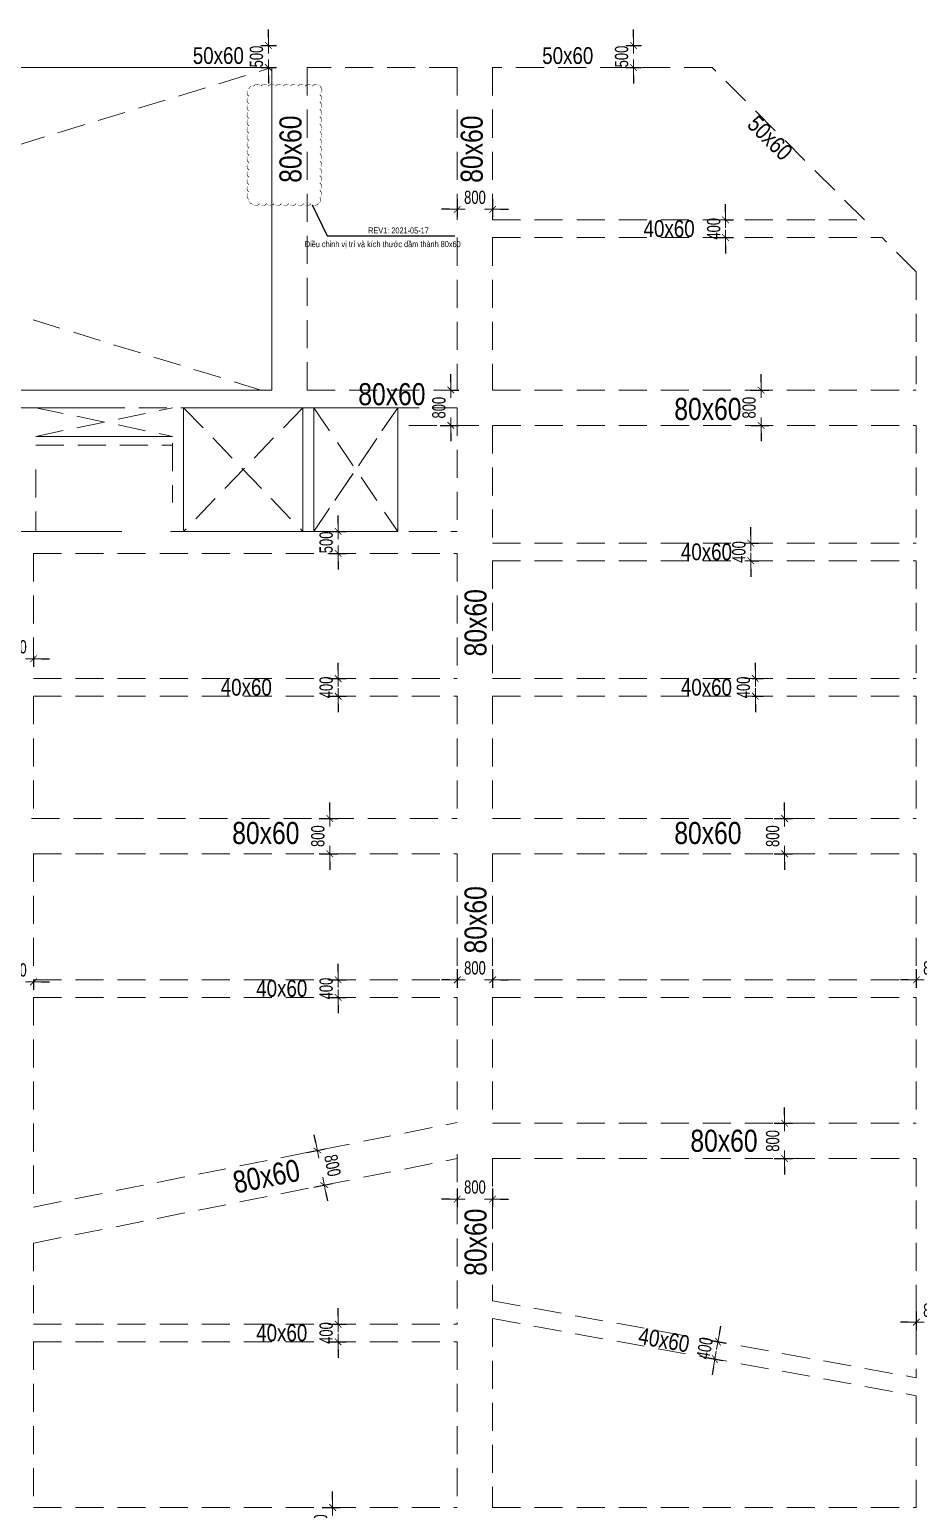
# Model space of a CAD drawing. Header units: millimetres. Extents: x 40 to 217000, y 40 to 90716.
# Drawn here: x 161460 to 181597, y 56357 to 89860 of the extents above; entities that cross this region are included whole.
import ezdxf
from ezdxf.enums import TextEntityAlignment as Align

# ---------------------------------------------------------------- set-up
doc = ezdxf.new("R2010")
doc.units = ezdxf.units.MM
doc.header["$MEASUREMENT"] = 0
doc.header["$PDMODE"] = 1
doc.linetypes.add('DASHED2', pattern=[9.525, 6.35, -3.175])
doc.linetypes.add('HIDDEN2', pattern=[4.7625, 3.175, -1.5875])
doc.layers.get('Defpoints').update_dxf_attribs({"lineweight": 9})
doc.layers.add('Kich thuoc dam diml', color=230, linetype='Continuous', plot=False)
doc.layers.add('NDC. KT Dam', color=42, linetype='Continuous')
doc.layers.add('REV12021-05-17 MAY', color=230, linetype='Continuous')
for name, color, linetype, lineweight in [('NDC_S_BEAM', 3, 'HIDDEN2', 20), ('NDC_S_DIM', 1, 'Continuous', 15), ('NDC_S_OPENING', 9, 'DASHED2', 13), ('NDC_S_SLAB', 2, 'Continuous', 20)]:
    doc.layers.add(name, color=color, linetype=linetype, lineweight=lineweight)
doc.styles.add('ARIAL', font='arial.ttf', dxfattribs={"width": 0.8})
doc.styles.add('NDC_DIM', font='', dxfattribs={"width": 0.75})
doc.styles.get('NDC_DIM').set_extended_font_data('Dotum')
doc.dimstyles.new('NDC_dim_100', dxfattribs={"dimscale": 120, "dimtxt": 2.5, "dimasz": 1.5, "dimexe": 1.5, "dimexo": 2.5, "dimgap": 1, "dimtad": 1, "dimdec": 0, "dimzin": 0, "dimdsep": 46, "dimtxsty": 'NDC_DIM', "dimblk": 'DIMMARK', "dimcen": 0.09, "dimdle": 1.2, "dimclrd": 1, "dimclre": 1, "dimclrt": 3, "dimadec": 0, "dimazin": 0, "dimtfac": 1, "dimtdec": 0, "dimtix": 1, "dimtofl": 0, "dimtmove": 0, "dimatfit": 3, "dimfxl": 0, "dimtolj": 1, "dimtzin": 0, "dimarcsym": 0})

# ---------------------------------------------------------------- blocks, each defined once
blk = doc.blocks.new('DIMMARK')
at = {"layer": 'NDC_S_DIM', "color": 1}
blk.add_line((-1.5, 0), (1, 0), dxfattribs=at)
at = {"layer": 'NDC_S_DIM', "color": 2, "const_width": 0.1}
blk.add_lwpolyline([(-0.42, -0.42), (0.42, 0.42)], dxfattribs=at)
blk = doc.blocks.new('*D1659')
at = {"layer": 'Defpoints', "color": 0, "transparency": 16777216}
for p in [(167496, 56400), (168326, 56400), (167496, 55600)]:
    blk.add_point(p, dxfattribs=at)
at = {"layer": 'Kich thuoc dam diml', "color": 1, "lineweight": -2, "transparency": 16777216}
for p, q in [((168326, 56580), (168326, 56760)), ((168086, 56400), (168506, 56400)), ((168086, 55600), (168506, 55600)), ((168326, 55420), (168326, 55240))]:
    blk.add_line(p, q, dxfattribs=at)
at = {"layer": 'Kich thuoc dam diml', "color": 1, "lineweight": -2, "transparency": 16777216, "xscale": 180, "yscale": 180, "zscale": 180}
for p, rotation in [((168326, 56400), 270), ((168326, 55600), 90)]:
    blk.add_blockref('DIMMARK', p, dxfattribs=dict(at, rotation=rotation))
at = {"layer": 'Kich thuoc dam diml', "color": 3, "transparency": 16777216, "insert": (168056, 56000), "char_height": 300, "attachment_point": 5, "rotation": 90, "style": 'NDC_DIM'}
blk.add_mtext('\\A1;800', dxfattribs=at)
blk = doc.blocks.new('*D1345')
at = {"layer": 'Defpoints', "color": 0, "transparency": 16777216}
for p in [(167944, 60550), (168450, 60550), (167944, 60150)]:
    blk.add_point(p, dxfattribs=at)
at = {"layer": 'Kich thuoc dam diml', "color": 1, "lineweight": -2, "transparency": 16777216}
for p, q in [((168450, 60730), (168450, 60910)), ((168244, 60550), (168630, 60550)), ((168244, 60150), (168630, 60150)), ((168450, 59970), (168450, 59790))]:
    blk.add_line(p, q, dxfattribs=at)
at = {"layer": 'Kich thuoc dam diml', "color": 1, "lineweight": -2, "transparency": 16777216, "xscale": 180, "yscale": 180, "zscale": 180}
for p, rotation in [((168450, 60550), 270), ((168450, 60150), 90)]:
    blk.add_blockref('DIMMARK', p, dxfattribs=dict(at, rotation=rotation))
at = {"layer": 'Kich thuoc dam diml', "color": 3, "transparency": 16777216, "insert": (168180, 60350), "char_height": 300, "attachment_point": 5, "rotation": 90, "style": 'NDC_DIM'}
blk.add_mtext('\\A1;400', dxfattribs=at)
blk = doc.blocks.new('*D1332')
at = {"layer": 'Defpoints', "color": 0, "transparency": 16777216}
for p in [(176592, 60239), (177057, 60154), (176520, 59846)]:
    blk.add_point(p, dxfattribs=at)
at = {"layer": 'Kich thuoc dam diml', "color": 1, "lineweight": -2, "transparency": 16777216}
for p, q in [((177090, 60331), (177122, 60508)), ((176887, 60185), (177235, 60122)), ((176816, 59792), (177163, 59729)), ((176954, 59584), (176921, 59407))]:
    blk.add_line(p, q, dxfattribs=at)
at = {"layer": 'Kich thuoc dam diml', "color": 1, "lineweight": -2, "transparency": 16777216, "xscale": 180, "yscale": 180, "zscale": 180}
for p, rotation in [((177057, 60154), 259.6941687631518), ((176986, 59761), 79.69416876315181)]:
    blk.add_blockref('DIMMARK', p, dxfattribs=dict(at, rotation=rotation))
at = {"layer": 'Kich thuoc dam diml', "color": 3, "transparency": 16777216, "insert": (176756, 60006), "char_height": 300, "attachment_point": 5, "rotation": 79.6942, "style": 'NDC_DIM'}
blk.add_mtext('\\A1;400', dxfattribs=at)
blk = doc.blocks.new('*D1349')
at = {"layer": 'Defpoints', "color": 0, "transparency": 16777216}
for p in [(167404, 64369), (168137, 63699), (167561, 63584)]:
    blk.add_point(p, dxfattribs=at)
at = {"layer": 'Kich thuoc dam diml', "color": 1, "lineweight": -2, "transparency": 16777216}
for p, q in [((167945, 64660), (167910, 64837)), ((167745, 64437), (168157, 64519)), ((167901, 63652), (168313, 63734)), ((168172, 63523), (168207, 63346))]:
    blk.add_line(p, q, dxfattribs=at)
at = {"layer": 'Kich thuoc dam diml', "color": 1, "lineweight": -2, "transparency": 16777216, "xscale": 180, "yscale": 180, "zscale": 180}
for p, rotation in [((167980, 64484), 281.2772481384134), ((168137, 63699), 101.2772481384134)]:
    blk.add_blockref('DIMMARK', p, dxfattribs=dict(at, rotation=rotation))
at = {"layer": 'Kich thuoc dam diml', "color": 3, "transparency": 16777216, "insert": (168323, 64144), "char_height": 300, "attachment_point": 5, "rotation": 281.2772, "style": 'NDC_DIM'}
blk.add_mtext('\\A1;800', dxfattribs=at)
blk = doc.blocks.new('*D1350')
at = {"layer": 'Defpoints', "color": 0, "transparency": 16777216}
for p in [(177929, 65100), (178566, 65100), (177929, 64300)]:
    blk.add_point(p, dxfattribs=at)
at = {"layer": 'Kich thuoc dam diml', "color": 1, "lineweight": -2, "transparency": 16777216}
for p, q in [((178566, 65280), (178566, 65460)), ((178326, 65100), (178746, 65100)), ((178326, 64300), (178746, 64300)), ((178566, 64120), (178566, 63940))]:
    blk.add_line(p, q, dxfattribs=at)
at = {"layer": 'Kich thuoc dam diml', "color": 1, "lineweight": -2, "transparency": 16777216, "xscale": 180, "yscale": 180, "zscale": 180}
for p, rotation in [((178566, 65100), 270), ((178566, 64300), 90)]:
    blk.add_blockref('DIMMARK', p, dxfattribs=dict(at, rotation=rotation))
at = {"layer": 'Kich thuoc dam diml', "color": 3, "transparency": 16777216, "insert": (178296, 64700), "char_height": 300, "attachment_point": 5, "rotation": 90, "style": 'NDC_DIM'}
blk.add_mtext('\\A1;800', dxfattribs=at)
blk = doc.blocks.new('*D1356')
at = {"layer": 'Defpoints', "color": 0, "transparency": 16777216}
for p in [(167944, 68350), (168450, 68350), (167944, 67950)]:
    blk.add_point(p, dxfattribs=at)
at = {"layer": 'Kich thuoc dam diml', "color": 1, "lineweight": -2, "transparency": 16777216}
for p, q in [((168450, 68530), (168450, 68710)), ((168244, 68350), (168630, 68350)), ((168244, 67950), (168630, 67950)), ((168450, 67770), (168450, 67590))]:
    blk.add_line(p, q, dxfattribs=at)
at = {"layer": 'Kich thuoc dam diml', "color": 1, "lineweight": -2, "transparency": 16777216, "xscale": 180, "yscale": 180, "zscale": 180}
for p, rotation in [((168450, 68350), 270), ((168450, 67950), 90)]:
    blk.add_blockref('DIMMARK', p, dxfattribs=dict(at, rotation=rotation))
at = {"layer": 'Kich thuoc dam diml', "color": 3, "transparency": 16777216, "insert": (168180, 68150), "char_height": 300, "attachment_point": 5, "rotation": 90, "style": 'NDC_DIM'}
blk.add_mtext('\\A1;400', dxfattribs=at)
blk = doc.blocks.new('*D1360')
at = {"layer": 'Defpoints', "color": 0, "transparency": 16777216}
for p in [(177929, 72000), (178566, 72000), (177929, 71200)]:
    blk.add_point(p, dxfattribs=at)
at = {"layer": 'Kich thuoc dam diml', "color": 1, "lineweight": -2, "transparency": 16777216}
for p, q in [((178566, 72180), (178566, 72360)), ((178326, 72000), (178746, 72000)), ((178326, 71200), (178746, 71200)), ((178566, 71020), (178566, 70840))]:
    blk.add_line(p, q, dxfattribs=at)
at = {"layer": 'Kich thuoc dam diml', "color": 1, "lineweight": -2, "transparency": 16777216, "xscale": 180, "yscale": 180, "zscale": 180}
for p, rotation in [((178566, 72000), 270), ((178566, 71200), 90)]:
    blk.add_blockref('DIMMARK', p, dxfattribs=dict(at, rotation=rotation))
at = {"layer": 'Kich thuoc dam diml', "color": 3, "transparency": 16777216, "insert": (178296, 71600), "char_height": 300, "attachment_point": 5, "rotation": 90, "style": 'NDC_DIM'}
blk.add_mtext('\\A1;800', dxfattribs=at)
blk = doc.blocks.new('*D1366')
at = {"layer": 'Defpoints', "color": 0, "transparency": 16777216}
for p in [(167944, 75167), (168450, 75167), (167944, 74767)]:
    blk.add_point(p, dxfattribs=at)
at = {"layer": 'Kich thuoc dam diml', "color": 1, "lineweight": -2, "transparency": 16777216}
for p, q in [((168450, 75347), (168450, 75527)), ((168244, 75167), (168630, 75167)), ((168244, 74767), (168630, 74767)), ((168450, 74587), (168450, 74407))]:
    blk.add_line(p, q, dxfattribs=at)
at = {"layer": 'Kich thuoc dam diml', "color": 1, "lineweight": -2, "transparency": 16777216, "xscale": 180, "yscale": 180, "zscale": 180}
for p, rotation in [((168450, 75167), 270), ((168450, 74767), 90)]:
    blk.add_blockref('DIMMARK', p, dxfattribs=dict(at, rotation=rotation))
at = {"layer": 'Kich thuoc dam diml', "color": 3, "transparency": 16777216, "insert": (168180, 74967), "char_height": 300, "attachment_point": 5, "rotation": 90, "style": 'NDC_DIM'}
blk.add_mtext('\\A1;400', dxfattribs=at)
blk = doc.blocks.new('*D1370')
at = {"layer": 'Defpoints', "color": 0, "transparency": 16777216}
for p in [(167944, 78500), (168450, 78500), (167944, 78000)]:
    blk.add_point(p, dxfattribs=at)
at = {"layer": 'Kich thuoc dam diml', "color": 1, "lineweight": -2, "transparency": 16777216}
for p, q in [((168450, 78680), (168450, 78860)), ((168244, 78500), (168630, 78500)), ((168244, 78000), (168630, 78000)), ((168450, 77820), (168450, 77640))]:
    blk.add_line(p, q, dxfattribs=at)
at = {"layer": 'Kich thuoc dam diml', "color": 1, "lineweight": -2, "transparency": 16777216, "xscale": 180, "yscale": 180, "zscale": 180}
for p, rotation in [((168450, 78500), 270), ((168450, 78000), 90)]:
    blk.add_blockref('DIMMARK', p, dxfattribs=dict(at, rotation=rotation))
at = {"layer": 'Kich thuoc dam diml', "color": 3, "transparency": 16777216, "insert": (168180, 78250), "char_height": 300, "attachment_point": 5, "rotation": 90, "style": 'NDC_DIM'}
blk.add_mtext('\\A1;500', dxfattribs=at)
blk = doc.blocks.new('*D1371')
at = {"layer": 'Defpoints', "color": 0, "transparency": 16777216}
for p in [(177492, 78233), (177800, 78233), (177579, 77833)]:
    blk.add_point(p, dxfattribs=at)
at = {"layer": 'Kich thuoc dam diml', "color": 1, "lineweight": -2, "transparency": 16777216}
for p, q in [((177800, 78413), (177800, 78593)), ((177792, 78233), (177980, 78233)), ((177800, 77833), (177980, 77833)), ((177800, 77653), (177800, 77473))]:
    blk.add_line(p, q, dxfattribs=at)
at = {"layer": 'Kich thuoc dam diml', "color": 1, "lineweight": -2, "transparency": 16777216, "xscale": 180, "yscale": 180, "zscale": 180}
for p, rotation in [((177800, 78233), 270), ((177800, 77833), 90)]:
    blk.add_blockref('DIMMARK', p, dxfattribs=dict(at, rotation=rotation))
at = {"layer": 'Kich thuoc dam diml', "color": 3, "transparency": 16777216, "insert": (177530, 78033), "char_height": 300, "attachment_point": 5, "rotation": 90, "style": 'NDC_DIM'}
blk.add_mtext('\\A1;400', dxfattribs=at)
blk = doc.blocks.new('*D1380')
at = {"layer": 'Defpoints', "color": 0, "transparency": 16777216}
for p in [(170755, 81700), (171004, 81700), (170251, 80900)]:
    blk.add_point(p, dxfattribs=at)
at = {"layer": 'Kich thuoc dam diml', "color": 1, "lineweight": -2, "transparency": 16777216}
for p, q in [((171004, 81880), (171004, 82060)), ((171004, 81700), (171184, 81700)), ((170764, 80900), (171184, 80900)), ((171004, 80720), (171004, 80540))]:
    blk.add_line(p, q, dxfattribs=at)
at = {"layer": 'Kich thuoc dam diml', "color": 1, "lineweight": -2, "transparency": 16777216, "xscale": 180, "yscale": 180, "zscale": 180}
for p, rotation in [((171004, 81700), 270), ((171004, 80900), 90)]:
    blk.add_blockref('DIMMARK', p, dxfattribs=dict(at, rotation=rotation))
at = {"layer": 'Kich thuoc dam diml', "color": 3, "transparency": 16777216, "insert": (170734, 81300), "char_height": 300, "attachment_point": 5, "rotation": 90, "style": 'NDC_DIM'}
blk.add_mtext('\\A1;800', dxfattribs=at)
blk = doc.blocks.new('*D1381')
at = {"layer": 'Defpoints', "color": 0, "transparency": 16777216}
for p in [(175007, 81700), (178032, 81700), (174937, 80900)]:
    blk.add_point(p, dxfattribs=at)
at = {"layer": 'Kich thuoc dam diml', "color": 1, "lineweight": -2, "transparency": 16777216}
for p, q in [((178032, 81880), (178032, 82060)), ((177792, 81700), (178212, 81700)), ((177792, 80900), (178212, 80900)), ((178032, 80720), (178032, 80540))]:
    blk.add_line(p, q, dxfattribs=at)
at = {"layer": 'Kich thuoc dam diml', "color": 1, "lineweight": -2, "transparency": 16777216, "xscale": 180, "yscale": 180, "zscale": 180}
for p, rotation in [((178032, 81700), 270), ((178032, 80900), 90)]:
    blk.add_blockref('DIMMARK', p, dxfattribs=dict(at, rotation=rotation))
at = {"layer": 'Kich thuoc dam diml', "color": 3, "transparency": 16777216, "insert": (177762, 81300), "char_height": 300, "attachment_point": 5, "rotation": 90, "style": 'NDC_DIM'}
blk.add_mtext('\\A1;800', dxfattribs=at)
blk = doc.blocks.new('*D1392')
at = {"layer": 'Defpoints', "color": 0, "transparency": 16777216}
for p in [(177534, 75167), (177903, 75167), (177534, 74767)]:
    blk.add_point(p, dxfattribs=at)
at = {"layer": 'Kich thuoc dam diml', "color": 1, "lineweight": -2, "transparency": 16777216}
for p, q in [((177903, 75347), (177903, 75527)), ((177834, 75167), (178083, 75167)), ((177834, 74767), (178083, 74767)), ((177903, 74587), (177903, 74407))]:
    blk.add_line(p, q, dxfattribs=at)
at = {"layer": 'Kich thuoc dam diml', "color": 1, "lineweight": -2, "transparency": 16777216, "xscale": 180, "yscale": 180, "zscale": 180}
for p, rotation in [((177903, 75167), 270), ((177903, 74767), 90)]:
    blk.add_blockref('DIMMARK', p, dxfattribs=dict(at, rotation=rotation))
at = {"layer": 'Kich thuoc dam diml', "color": 3, "transparency": 16777216, "insert": (177633, 74967), "char_height": 300, "attachment_point": 5, "rotation": 90, "style": 'NDC_DIM'}
blk.add_mtext('\\A1;400', dxfattribs=at)
blk = doc.blocks.new('*D1395')
at = {"layer": 'Defpoints', "color": 0, "transparency": 16777216}
for p in [(176906, 85550), (177230, 85550), (176715, 85150)]:
    blk.add_point(p, dxfattribs=at)
at = {"layer": 'Kich thuoc dam diml', "color": 1, "lineweight": -2, "transparency": 16777216}
for p, q in [((177230, 85730), (177230, 85910)), ((177206, 85550), (177410, 85550)), ((177015, 85150), (177410, 85150)), ((177230, 84970), (177230, 84790))]:
    blk.add_line(p, q, dxfattribs=at)
at = {"layer": 'Kich thuoc dam diml', "color": 1, "lineweight": -2, "transparency": 16777216, "xscale": 180, "yscale": 180, "zscale": 180}
for p, rotation in [((177230, 85550), 270), ((177230, 85150), 90)]:
    blk.add_blockref('DIMMARK', p, dxfattribs=dict(at, rotation=rotation))
at = {"layer": 'Kich thuoc dam diml', "color": 3, "transparency": 16777216, "insert": (176960, 85350), "char_height": 300, "attachment_point": 5, "rotation": 90, "style": 'NDC_DIM'}
blk.add_mtext('\\A1;400', dxfattribs=at)
blk = doc.blocks.new('*D1396')
at = {"layer": 'Defpoints', "color": 0, "transparency": 16777216}
for p in [(174667, 89500), (175143, 89500), (174667, 89000)]:
    blk.add_point(p, dxfattribs=at)
at = {"layer": 'Kich thuoc dam diml', "color": 1, "lineweight": -2, "transparency": 16777216}
for p, q in [((175143, 89680), (175143, 89860)), ((174967, 89500), (175323, 89500)), ((174967, 89000), (175323, 89000)), ((175143, 88820), (175143, 88640))]:
    blk.add_line(p, q, dxfattribs=at)
at = {"layer": 'Kich thuoc dam diml', "color": 1, "lineweight": -2, "transparency": 16777216, "xscale": 180, "yscale": 180, "zscale": 180}
for p, rotation in [((175143, 89500), 270), ((175143, 89000), 90)]:
    blk.add_blockref('DIMMARK', p, dxfattribs=dict(at, rotation=rotation))
at = {"layer": 'Kich thuoc dam diml', "color": 3, "transparency": 16777216, "insert": (174873, 89250), "char_height": 300, "attachment_point": 5, "rotation": 90, "style": 'NDC_DIM'}
blk.add_mtext('\\A1;500', dxfattribs=at)
blk = doc.blocks.new('*D1384')
at = {"layer": 'Defpoints', "color": 0, "transparency": 16777216}
for p in [(166400, 89500), (166871, 89500), (166400, 89000)]:
    blk.add_point(p, dxfattribs=at)
at = {"layer": 'Kich thuoc dam diml', "color": 1, "lineweight": -2, "transparency": 16777216}
for p, q in [((166871, 89680), (166871, 89860)), ((166700, 89500), (167051, 89500)), ((166700, 89000), (167051, 89000)), ((166871, 88820), (166871, 88640))]:
    blk.add_line(p, q, dxfattribs=at)
at = {"layer": 'Kich thuoc dam diml', "color": 1, "lineweight": -2, "transparency": 16777216, "xscale": 180, "yscale": 180, "zscale": 180}
for p, rotation in [((166871, 89500), 270), ((166871, 89000), 90)]:
    blk.add_blockref('DIMMARK', p, dxfattribs=dict(at, rotation=rotation))
at = {"layer": 'Kich thuoc dam diml', "color": 3, "transparency": 16777216, "insert": (166601, 89250), "char_height": 300, "attachment_point": 5, "rotation": 90, "style": 'NDC_DIM'}
blk.add_mtext('\\A1;500', dxfattribs=at)
blk = doc.blocks.new('*D1493')
at = {"layer": 'Defpoints', "color": 0, "transparency": 16777216}
for p in [(167432, 72000), (168262, 72000), (167432, 71200)]:
    blk.add_point(p, dxfattribs=at)
at = {"layer": 'Kich thuoc dam diml', "color": 1, "lineweight": -2, "transparency": 16777216}
for p, q in [((168262, 72180), (168262, 72360)), ((168022, 72000), (168442, 72000)), ((168022, 71200), (168442, 71200)), ((168262, 71020), (168262, 70840))]:
    blk.add_line(p, q, dxfattribs=at)
at = {"layer": 'Kich thuoc dam diml', "color": 1, "lineweight": -2, "transparency": 16777216, "xscale": 180, "yscale": 180, "zscale": 180}
for p, rotation in [((168262, 72000), 270), ((168262, 71200), 90)]:
    blk.add_blockref('DIMMARK', p, dxfattribs=dict(at, rotation=rotation))
at = {"layer": 'Kich thuoc dam diml', "color": 3, "transparency": 16777216, "insert": (167992, 71600), "char_height": 300, "attachment_point": 5, "rotation": 90, "style": 'NDC_DIM'}
blk.add_mtext('\\A1;800', dxfattribs=at)
blk = doc.blocks.new('*D1280')
at = {"layer": 'Defpoints', "color": 0, "transparency": 16777216}
for p in [(160750, 75973), (161550, 75973), (161550, 75615)]:
    blk.add_point(p, dxfattribs=at)
at = {"layer": 'Kich thuoc dam diml', "color": 1, "lineweight": -2, "transparency": 16777216}
for p, q in [((160570, 75615), (160390, 75615)), ((160750, 75673), (160750, 75435)), ((161550, 75673), (161550, 75435)), ((161730, 75615), (161910, 75615))]:
    blk.add_line(p, q, dxfattribs=at)
at = {"layer": 'Kich thuoc dam diml', "color": 1, "lineweight": -2, "transparency": 16777216, "xscale": 180, "yscale": 180, "zscale": 180}
blk.add_blockref('DIMMARK', (160750, 75615), dxfattribs=at)
at = {"layer": 'Kich thuoc dam diml', "color": 1, "lineweight": -2, "transparency": 16777216, "xscale": 180, "yscale": 180, "zscale": 180, "rotation": 180}
blk.add_blockref('DIMMARK', (161550, 75615), dxfattribs=at)
at = {"layer": 'Kich thuoc dam diml', "color": 3, "transparency": 16777216, "insert": (161150, 75885), "char_height": 300, "attachment_point": 5, "style": 'NDC_DIM'}
blk.add_mtext('\\A1;800', dxfattribs=at)
blk = doc.blocks.new('*D1281')
at = {"layer": 'Defpoints', "color": 0, "transparency": 16777216}
for p in [(160750, 68657), (161550, 68657), (161550, 68299)]:
    blk.add_point(p, dxfattribs=at)
at = {"layer": 'Kich thuoc dam diml', "color": 1, "lineweight": -2, "transparency": 16777216}
for p, q in [((160750, 68357), (160750, 68119)), ((161550, 68357), (161550, 68119)), ((160570, 68299), (160390, 68299)), ((161730, 68299), (161910, 68299))]:
    blk.add_line(p, q, dxfattribs=at)
at = {"layer": 'Kich thuoc dam diml', "color": 1, "lineweight": -2, "transparency": 16777216, "xscale": 180, "yscale": 180, "zscale": 180}
blk.add_blockref('DIMMARK', (160750, 68299), dxfattribs=at)
at = {"layer": 'Kich thuoc dam diml', "color": 1, "lineweight": -2, "transparency": 16777216, "xscale": 180, "yscale": 180, "zscale": 180, "rotation": 180}
blk.add_blockref('DIMMARK', (161550, 68299), dxfattribs=at)
at = {"layer": 'Kich thuoc dam diml', "color": 3, "transparency": 16777216, "insert": (161150, 68569), "char_height": 300, "attachment_point": 5, "style": 'NDC_DIM'}
blk.add_mtext('\\A1;800', dxfattribs=at)
blk = doc.blocks.new('*D1306')
at = {"layer": 'Defpoints', "color": 0, "transparency": 16777216}
for p in [(171150, 63930), (171950, 63930), (171950, 63384)]:
    blk.add_point(p, dxfattribs=at)
at = {"layer": 'Kich thuoc dam diml', "color": 1, "lineweight": -2, "transparency": 16777216}
for p, q in [((170970, 63384), (170790, 63384)), ((171150, 63624), (171150, 63204)), ((171950, 63624), (171950, 63204)), ((172130, 63384), (172310, 63384))]:
    blk.add_line(p, q, dxfattribs=at)
at = {"layer": 'Kich thuoc dam diml', "color": 1, "lineweight": -2, "transparency": 16777216, "xscale": 180, "yscale": 180, "zscale": 180}
blk.add_blockref('DIMMARK', (171150, 63384), dxfattribs=at)
at = {"layer": 'Kich thuoc dam diml', "color": 1, "lineweight": -2, "transparency": 16777216, "xscale": 180, "yscale": 180, "zscale": 180, "rotation": 180}
blk.add_blockref('DIMMARK', (171950, 63384), dxfattribs=at)
at = {"layer": 'Kich thuoc dam diml', "color": 3, "transparency": 16777216, "insert": (171550, 63654), "char_height": 300, "attachment_point": 5, "style": 'NDC_DIM'}
blk.add_mtext('\\A1;800', dxfattribs=at)
blk = doc.blocks.new('*D1307')
at = {"layer": 'Defpoints', "color": 0, "transparency": 16777216}
for p in [(171150, 68891), (171950, 68891), (171950, 68345)]:
    blk.add_point(p, dxfattribs=at)
at = {"layer": 'Kich thuoc dam diml', "color": 1, "lineweight": -2, "transparency": 16777216}
for p, q in [((171150, 68585), (171150, 68165)), ((171950, 68585), (171950, 68165)), ((170970, 68345), (170790, 68345)), ((172130, 68345), (172310, 68345))]:
    blk.add_line(p, q, dxfattribs=at)
at = {"layer": 'Kich thuoc dam diml', "color": 1, "lineweight": -2, "transparency": 16777216, "xscale": 180, "yscale": 180, "zscale": 180}
blk.add_blockref('DIMMARK', (171150, 68345), dxfattribs=at)
at = {"layer": 'Kich thuoc dam diml', "color": 1, "lineweight": -2, "transparency": 16777216, "xscale": 180, "yscale": 180, "zscale": 180, "rotation": 180}
blk.add_blockref('DIMMARK', (171950, 68345), dxfattribs=at)
at = {"layer": 'Kich thuoc dam diml', "color": 3, "transparency": 16777216, "insert": (171550, 68615), "char_height": 300, "attachment_point": 5, "style": 'NDC_DIM'}
blk.add_mtext('\\A1;800', dxfattribs=at)
blk = doc.blocks.new('*D1308')
at = {"layer": 'Defpoints', "color": 0, "transparency": 16777216}
for p in [(171150, 86337), (171950, 86337), (171950, 85791)]:
    blk.add_point(p, dxfattribs=at)
at = {"layer": 'Kich thuoc dam diml', "color": 1, "lineweight": -2, "transparency": 16777216}
for p, q in [((170970, 85791), (170790, 85791)), ((171150, 86031), (171150, 85611)), ((171950, 86031), (171950, 85611)), ((172130, 85791), (172310, 85791))]:
    blk.add_line(p, q, dxfattribs=at)
at = {"layer": 'Kich thuoc dam diml', "color": 1, "lineweight": -2, "transparency": 16777216, "xscale": 180, "yscale": 180, "zscale": 180}
blk.add_blockref('DIMMARK', (171150, 85791), dxfattribs=at)
at = {"layer": 'Kich thuoc dam diml', "color": 1, "lineweight": -2, "transparency": 16777216, "xscale": 180, "yscale": 180, "zscale": 180, "rotation": 180}
blk.add_blockref('DIMMARK', (171950, 85791), dxfattribs=at)
at = {"layer": 'Kich thuoc dam diml', "color": 3, "transparency": 16777216, "insert": (171550, 86061), "char_height": 300, "attachment_point": 5, "style": 'NDC_DIM'}
blk.add_mtext('\\A1;800', dxfattribs=at)
blk = doc.blocks.new('*D1309')
at = {"layer": 'Defpoints', "color": 0, "transparency": 16777216}
for p in [(181550, 61214), (182350, 61214), (182350, 60595)]:
    blk.add_point(p, dxfattribs=at)
at = {"layer": 'Kich thuoc dam diml', "color": 1, "lineweight": -2, "transparency": 16777216}
for p, q in [((181550, 60835), (181550, 60415)), ((182350, 60835), (182350, 60415)), ((181370, 60595), (181190, 60595)), ((182530, 60595), (182710, 60595))]:
    blk.add_line(p, q, dxfattribs=at)
at = {"layer": 'Kich thuoc dam diml', "color": 1, "lineweight": -2, "transparency": 16777216, "xscale": 180, "yscale": 180, "zscale": 180}
blk.add_blockref('DIMMARK', (181550, 60595), dxfattribs=at)
at = {"layer": 'Kich thuoc dam diml', "color": 1, "lineweight": -2, "transparency": 16777216, "xscale": 180, "yscale": 180, "zscale": 180, "rotation": 180}
blk.add_blockref('DIMMARK', (182350, 60595), dxfattribs=at)
at = {"layer": 'Kich thuoc dam diml', "color": 3, "transparency": 16777216, "insert": (181950, 60865), "char_height": 300, "attachment_point": 5, "style": 'NDC_DIM'}
blk.add_mtext('\\A1;800', dxfattribs=at)
blk = doc.blocks.new('*D1301')
at = {"layer": 'Defpoints', "color": 0, "transparency": 16777216}
for p in [(181550, 68891), (182350, 68891), (182350, 68345)]:
    blk.add_point(p, dxfattribs=at)
at = {"layer": 'Kich thuoc dam diml', "color": 1, "lineweight": -2, "transparency": 16777216}
for p, q in [((181550, 68585), (181550, 68165)), ((182350, 68585), (182350, 68165)), ((181370, 68345), (181190, 68345)), ((182530, 68345), (182710, 68345))]:
    blk.add_line(p, q, dxfattribs=at)
at = {"layer": 'Kich thuoc dam diml', "color": 1, "lineweight": -2, "transparency": 16777216, "xscale": 180, "yscale": 180, "zscale": 180}
blk.add_blockref('DIMMARK', (181550, 68345), dxfattribs=at)
at = {"layer": 'Kich thuoc dam diml', "color": 1, "lineweight": -2, "transparency": 16777216, "xscale": 180, "yscale": 180, "zscale": 180, "rotation": 180}
blk.add_blockref('DIMMARK', (182350, 68345), dxfattribs=at)
at = {"layer": 'Kich thuoc dam diml', "color": 3, "transparency": 16777216, "insert": (181950, 68615), "char_height": 300, "attachment_point": 5, "style": 'NDC_DIM'}
blk.add_mtext('\\A1;800', dxfattribs=at)

msp = doc.modelspace()

# ---------------------------------------------------------------- linework, layer by layer
at = {"layer": 'NDC_S_BEAM', "ltscale": 200}
for p, q in [((171150, 89000), (167750.3, 89000)), ((167750.3, 89000), (167750.3, 81700)), ((171150, 89000), (171150, 85550)), ((171950, 89000), (171950, 85550)), ((176924.6, 89000), (171950, 89000)), ((180374.7, 85550), (176924.6, 89000)), ((171950, 85550), (180374.7, 85550)), ((171150, 85150), (171150, 81700)), ((171950, 85150), (180774.7, 85150)), ((171950, 85150), (171950, 81700)), ((181550, 84374.8), (180774.7, 85150)), ((181550, 84374.8), (181550, 81700)), ((167750.3, 81700), (171150, 81700)), ((171950, 81700), (181550, 81700)), ((150600, 81300), (171150, 81300)), ((171150, 81300), (171150, 78500)), ((170050, 80900), (181550, 80900)), ((171950, 80900), (171950, 78233.3)), ((181550, 80900), (181550, 78233.3)), ((161600, 80450), (164700, 80450)), ((164700, 80500), (164700, 79150)), ((167650, 80467.4), (167650, 79285)), ((161600, 79900), (161600, 78500)), ((157400, 78500), (163550, 78500)), ((164650, 78500), (166050, 78500)), ((170050, 78500), (171150, 78500)), ((171950, 78233.3), (181550, 78233.3)), ((161550, 78000), (171150, 78000)), ((161550, 78000), (161550, 75166.7)), ((171150, 78000), (171150, 75166.7)), ((171950, 77833.3), (171950, 75166.7)), ((171950, 77833.3), (181550, 77833.3)), ((181550, 77833.3), (181550, 75166.7)), ((161550, 75166.7), (171150, 75166.7)), ((171950, 75166.7), (181550, 75166.7)), ((161550, 74766.7), (161550, 72000)), ((161550, 74766.7), (171150, 74766.7)), ((171150, 74766.7), (171150, 72000)), ((171950, 74766.7), (171950, 72000)), ((171950, 74766.7), (181550, 74766.7)), ((181550, 74766.7), (181550, 72000)), ((161500, 72000), (171150, 72000)), ((171950, 72000), (181550, 72000)), ((161550, 71200), (171150, 71200)), ((161550, 71200), (161550, 68350)), ((171150, 71200), (171150, 68350)), ((171950, 71200), (181550, 71200)), ((171950, 71200), (171950, 68350)), ((181550, 71200), (181550, 68350)), ((161550, 68350), (171150, 68350)), ((171950, 68350), (181550, 68350)), ((161550, 67950), (171150, 67950)), ((161550, 67950), (161550, 63201.4)), ((171150, 67950), (171150, 65115.8)), ((171950, 67950), (181550, 67950)), ((171950, 67950), (171950, 65100)), ((181550, 67950), (181550, 65100)), ((161550, 63201.4), (171150, 65115.8)), ((171950, 65100), (181550, 65100)), ((171150, 64399), (171150, 60550)), ((161550, 62385.7), (171150, 64300)), ((171950, 64300), (181550, 64300)), ((171950, 64300), (171950, 61082.9)), ((181550, 64300), (181550, 59337.3)), ((161550, 62385.7), (161550, 60550)), ((171950, 61082.9), (181550, 59337.3)), ((171950, 60676.6), (171950, 56400)), ((171950, 60676.6), (181550, 58931)), ((161550, 60550), (171150, 60550)), ((161550, 60150), (171150, 60150)), ((161550, 60150), (161550, 56400)), ((171150, 60150), (171150, 56400)), ((181550, 58931), (181550, 54500)), ((161550, 56400), (171150, 56400)), ((171950, 56400), (181532.1, 56400))]:
    msp.add_line(p, q, dxfattribs=at)
at = {"layer": 'NDC_S_OPENING', "ltscale": 100}
for p, q in [((142967, 81700), (166950.3, 89000)), ((166700.6, 81700), (142967, 89000)), ((161600, 80650), (164700, 81300)), ((161600, 81300), (164700, 80650)), ((167650, 81300), (164950, 78500)), ((164950, 81300), (167650, 78500)), ((167900, 78500), (169800, 81300)), ((167900, 81300), (169800, 78500)), ((169800, 81300), (167900, 78500)), ((167900, 81300), (169800, 78500))]:
    msp.add_line(p, q, dxfattribs=at)
at = {"layer": 'NDC_S_SLAB'}
for p, q in [((157400, 81300), (163550, 81300)), ((157400, 81300), (163600, 81300)), ((161600, 80650), (164700, 80650)), ((163550, 78500), (157400, 78500)), ((163550, 78500), (157400, 78500))]:
    msp.add_line(p, q, dxfattribs=at)
for points in [[(142967, 89000), (166950.3, 89000), (166950.3, 81700), (142967, 81700)], [(167650, 81300), (164950, 81300), (164950, 78500), (167650, 78500)], [(167650, 81300), (169800, 81300), (169800, 78500), (167650, 78500)], [(167900, 81300), (169800, 81300), (169800, 78500), (167900, 78500)]]:
    msp.add_lwpolyline(points, close=True, dxfattribs=at)
at = {"layer": 'REV12021-05-17 MAY'}
for p, q in [((167864.9, 85890.7), (168199.2, 85190.3)), ((168199.2, 85190.3), (171090.8, 85190.3))]:
    msp.add_line(p, q, dxfattribs=at)
msp.add_lwpolyline([(168035, 88577.8, 0, 16.7, 0.5205671), (167868.3, 88577.8, 0, 16.7, 0.5205671), (167701.6, 88577.8, 0, 16.7, 0.5205671), (167535, 88577.8, 0, 16.7, 0.5205671), (167368.3, 88577.8, 0, 16.7, 0.5205671), (167201.6, 88577.8, 0, 16.7, 0.5205671), (167035, 88577.8, 0, 16.7, 0.5205671), (166868.3, 88577.8, 0, 16.7, 0.5205671), (166701.6, 88577.8, 0, 16.7, 0.5205671), (166535, 88577.8, 0, 16.7, 0.5205671), (166429.1, 88516.9, 0, 16.7, 0.5205671), (166429.1, 88350.3, 0, 16.7, 0.5205671), (166429.1, 88183.6, 0, 16.7, 0.5205671), (166429.1, 88016.9, 0, 16.7, 0.5205671), (166429.1, 87850.3, 0, 16.7, 0.5205671), (166429.1, 87683.6, 0, 16.7, 0.5205671), (166429.1, 87516.9, 0, 16.7, 0.5205671), (166429.1, 87350.3, 0, 16.7, 0.5205671), (166429.1, 87183.6, 0, 16.7, 0.5205671), (166429.1, 87016.9, 0, 16.7, 0.5205671), (166429.1, 86850.3, 0, 16.7, 0.5205671), (166429.1, 86683.6, 0, 16.7, 0.5205671), (166429.1, 86516.9, 0, 16.7, 0.5205671), (166429.1, 86350.3, 0, 16.7, 0.5205671), (166429.1, 86183.6, 0, 16.7, 0.5205671), (166429.1, 86016.9, 0, 16.7, 0.5205671), (166499.3, 85920.4, 0, 16.7, 0.5205671), (166665.9, 85920.4, 0, 16.7, 0.5205671), (166832.6, 85920.4, 0, 16.7, 0.5205671), (166999.3, 85920.4, 0, 16.7, 0.5205671), (167165.9, 85920.4, 0, 16.7, 0.5205671), (167332.6, 85920.4, 0, 16.7, 0.5205671), (167499.3, 85920.4, 0, 16.7, 0.5205671), (167665.9, 85920.4, 0, 16.7, 0.5205671), (167832.6, 85920.4, 0, 16.7, 0.5205671), (167999.3, 85920.4, 0, 16.7, 0.5205671), (168035, 86051.4, 0, 16.7, 0.5205671), (168035, 86218.1, 0, 16.7, 0.5205671), (168035, 86384.7, 0, 16.7, 0.5205671), (168035, 86551.4, 0, 16.7, 0.5205671), (168035, 86718.1, 0, 16.7, 0.5205671), (168035, 86884.7, 0, 16.7, 0.5205671), (168035, 87051.4, 0, 16.7, 0.5205671), (168035, 87218.1, 0, 16.7, 0.5205671), (168035, 87384.7, 0, 16.7, 0.5205671), (168035, 87551.4, 0, 16.7, 0.5205671), (168035, 87718.1, 0, 16.7, 0.5205671), (168035, 87884.7, 0, 16.7, 0.5205671), (168035, 88051.4, 0, 16.7, 0.5205671), (168035, 88218.1, 0, 16.7, 0.5205671), (168035, 88384.7, 0, 16.7, 0.5205671)], format="xyseb", close=True, dxfattribs=at)

# ---------------------------------------------------------------- texts
at = {"layer": 'NDC. KT Dam', "style": 'ARIAL', "width": 0.8}
for s, height, p in [('50x60', 380, (165736.2, 89272.1)), ('50x60', 380, (173653, 89272.1)), ('40x60', 380, (175949.5, 85354.3)), ('80x60', 500, (169668.5, 81606)), ('80x60', 500, (176828, 81271.8)), ('40x60', 380, (176794.6, 78037.6)), ('40x60', 380, (166369.6, 74971)), ('40x60', 380, (176794.6, 74971)), ('80x60', 500, (166812.5, 71671.8)), ('80x60', 500, (176828, 71671.8)), ('40x60', 380, (167172.8, 68154.3)), ('80x60', 500, (177192.2, 64703.8)), ('40x60', 380, (167172.8, 60354.3))]:
    msp.add_text(s, height=height, dxfattribs=at).set_placement(p, align=Align.MIDDLE_CENTER)
for s, height, rotation, p in [('80x60', 500, 90, (167371, 87153)), ('80x60', 500, 90, (171476.4, 87153)), ('50x60', 380, 315.00087, (178236.4, 87408.4)), ('80x60', 500, 90, (171562.8, 76430.8)), ('80x60', 500, 90, (171562.8, 69705.8)), ('80x60', 500, 11.27725, (166825, 63900.7)), ('80x60', 500, 90, (171562.8, 62405.8)), ('40x60', 380, 349.90012, (175834.5, 60195.3))]:
    msp.add_text(s, height=height, rotation=rotation, dxfattribs=at).set_placement(p, align=Align.MIDDLE_CENTER)
at = {"layer": 'REV12021-05-17 MAY', "style": 'ARIAL', "width": 0.8}
for s, p in [('REV1: 2021-05-17', (169817.9, 85312)), ('Điều chỉnh vị trí và kích thước dầm thành 80x60', (169461.3, 85002.8))]:
    msp.add_text(s, height=135.917, dxfattribs=at).set_placement(p, align=Align.MIDDLE_CENTER)

# ---------------------------------------------------------------- dimensions: what is measured, and where the dimension line sits
at = {"layer": 'Kich thuoc dam diml'}
for base, p1, p2, picture, middle in [((166870.7, 89500), (166400, 89000), (166400, 89500), '*D1384', (166600.7, 89250)), ((175142.5, 89500), (174667.2, 89000), (174667.2, 89500), '*D1396', (174872.5, 89250)), ((177229.7, 85550), (176714.9, 85150), (176905.6, 85550), '*D1395', (176959.7, 85350)), ((171003.7, 81700), (170251.4, 80900), (170755.3, 81700), '*D1380', (170733.7, 81300)), ((178032.1, 81700), (174937.5, 80900), (175006.9, 81700), '*D1381', (177762.1, 81300)), ((168450.4, 78500), (167943.5, 78000), (167943.5, 78500), '*D1370', (168180.4, 78250)), ((177800.2, 78233.3), (177579.1, 77833.3), (177491.8, 78233.3), '*D1371', (177530.2, 78033.3)), ((168450.4, 75166.7), (167943.5, 74766.7), (167943.5, 75166.7), '*D1366', (168180.4, 74966.7)), ((177903.3, 75166.7), (177534.1, 74766.7), (177534.1, 75166.7), '*D1392', (177633.3, 74966.7)), ((168262.2, 72000), (167431.9, 71200), (167431.9, 72000), '*D1493', (167992.2, 71600)), ((178566.3, 72000), (177928.7, 71200), (177928.7, 72000), '*D1360', (178296.3, 71600)), ((168450.4, 68350), (167943.5, 67950), (167943.5, 68350), '*D1356', (168180.4, 68150)), ((178566.3, 65100), (177928.7, 64300), (177928.7, 65100), '*D1350', (178296.3, 64700)), ((168450.4, 60550), (167943.5, 60150), (167943.5, 60550), '*D1345', (168180.4, 60350)), ((168326.3, 56400), (167496, 55600), (167496, 56400), '*D1659', (168056.3, 56000))]:
    dim = msp.add_linear_dim(base=base, p1=p1, p2=p2, angle=90, dimstyle='NDC_dim_100', override={"dimfxl": 2}, dxfattribs=at)
    dim.commit()
    dim.dimension.update_dxf_attribs({"geometry": picture, "text_midpoint": middle})
for base, p1, p2, picture, middle in [((171950, 85790.9), (171150, 86336.8), (171950, 86336.8), '*D1308', (171550, 86060.9)), ((161550, 75614.8), (160750, 75973), (161550, 75973), '*D1280', (161150, 75884.8)), ((161550, 68298.9), (160750, 68657.1), (161550, 68657.1), '*D1281', (161150, 68568.9)), ((171950, 68345.5), (171150, 68891.3), (171950, 68891.3), '*D1307', (171550, 68615.5)), ((182350, 68345.5), (181550, 68891.3), (182350, 68891.3), '*D1301', (181950, 68615.5)), ((171950, 63383.7), (171150, 63929.6), (171950, 63929.6), '*D1306', (171550, 63653.7)), ((182350, 60595.1), (181550, 61213.7), (182350, 61213.7), '*D1309', (181950, 60865.1))]:
    dim = msp.add_linear_dim(base=base, p1=p1, p2=p2, dimstyle='NDC_dim_100', override={"dimfxl": 2}, dxfattribs=at)
    dim.commit()
    dim.dimension.update_dxf_attribs({"geometry": picture, "text_midpoint": middle})
for p1, p2, distance, picture, middle in [((167404.2, 64368.8), (167560.7, 63584.3), 587.2, '*D1349', (168323.1, 64144.2)), ((176520.4, 59845.5), (176591.9, 60238.8), -473.1, '*D1332', (176756, 60005.9))]:
    dim = msp.add_aligned_dim(p1=p1, p2=p2, distance=distance, dimstyle='NDC_dim_100', override={"dimfxl": 2}, dxfattribs=at)
    dim.commit()
    dim.dimension.update_dxf_attribs({"geometry": picture, "text_midpoint": middle})

doc.saveas('drawing.dxf')
